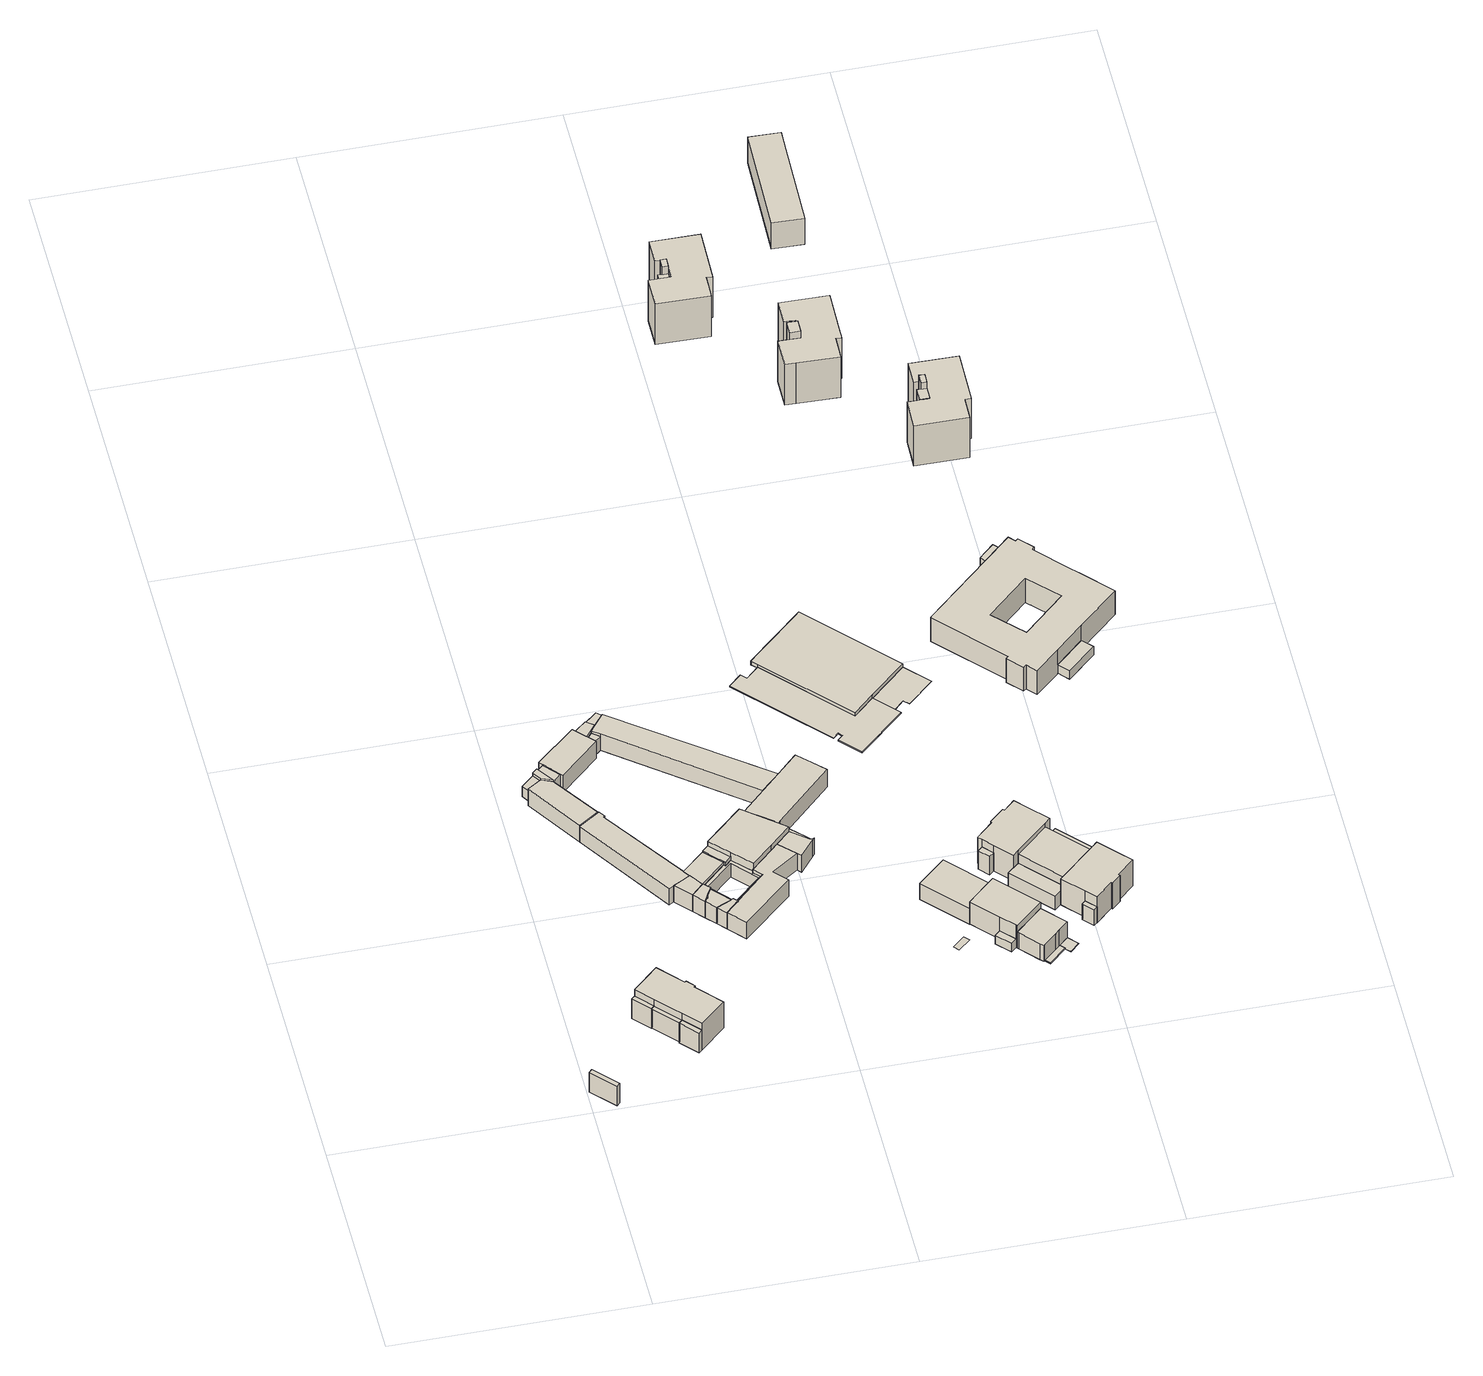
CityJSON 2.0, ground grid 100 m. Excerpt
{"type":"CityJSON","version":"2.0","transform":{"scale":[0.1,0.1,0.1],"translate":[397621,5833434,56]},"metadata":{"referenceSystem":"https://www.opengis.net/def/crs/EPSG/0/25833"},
"CityObjects":{
"building1":{"type":"Building","attributes":{"Gemeindeschluessel":"11000003","BezugspunktDach":"2200","function":"51009_1610","measuredHeight":10.25,"storeysAboveGround":0},"address":[{"country":"Germany","locality":"Berlin"}],"geometry":[{"type":"Solid","lod":"1","boundaries":[[[[0,1,2,3]],[[4,5,6,7]],[[4,7,3,2]],[[5,4,2,1]],[[6,5,1,0]],[[7,6,0,3]]]]}]},
"building2":{"type":"Building","attributes":{"Gemeindeschluessel":"11000003","BezugspunktDach":"2200","function":"51009_1610","measuredHeight":10.11,"storeysAboveGround":0},"address":[{"country":"Germany","locality":"Berlin"}],"geometry":[{"type":"Solid","lod":"1","boundaries":[[[[8,9,10,11]],[[12,13,14,15]],[[12,15,11,10]],[[13,12,10,9]],[[14,13,9,8]],[[15,14,8,11]]]]}]},
"building3":{"type":"Building","attributes":{"name":"Haus 31","Gemeindeschluessel":"11000003","function":"31001_1010"},"address":[{"country":"Germany","locality":"Berlin","thoroughfareNumber":"90 (44)","thoroughfareName":"Wiltbergstraße"}],"children":["building3-1","building3-2","building3-3"]},
"building3-1":{"type":"BuildingPart","attributes":{"BezugspunktDach":"2200","measuredHeight":17.83,"storeysAboveGround":2},"parents":["building3"],"geometry":[{"type":"MultiSurface","lod":"1","boundaries":[[[16,17,18,19,20,21,22,23,24,25]],[[26,27,28,29,30,31,32,13,12,33]],[[26,33,25,24]],[[27,26,24,23]],[[28,27,23,22]],[[29,28,22,21]],[[30,29,21,20]],[[31,30,20,19]],[[32,31,19,18]],[[13,32,18,17],[13,34,35,32]],[[12,13,17,16]],[[36,37,12,16,25]],[[34,13,32,35]],[[33,12,37,36]]]}]},
"building3-2":{"type":"BuildingPart","attributes":{"BezugspunktDach":"2200","measuredHeight":10.34,"storeysAboveGround":2},"parents":["building3"],"geometry":[{"type":"MultiSurface","lod":"1","boundaries":[[[38,35,34,39,40]],[[14,13,32,41,42]],[[14,42,40,39]],[[13,14,39,34]],[[41,32,35,38]],[[42,41,38,40]],[[32,13,34,35,43]]]}]},
"building3-3":{"type":"BuildingPart","attributes":{"BezugspunktDach":"2200","measuredHeight":10.34,"storeysAboveGround":2},"parents":["building3"],"geometry":[{"type":"Solid","lod":"1","boundaries":[[[[44,45,37,36,46]],[[33,12,15,47,48]],[[33,48,46,36]],[[15,12,37,45]],[[47,15,45,44]],[[48,47,44,46]],[[12,33,36,37]]]]}]},
"building4":{"type":"Building","attributes":{"Gemeindeschluessel":"11000003","BezugspunktDach":"2200","function":"51009_1610","measuredHeight":6.91,"storeysAboveGround":0},"address":[{"country":"Germany","locality":"Berlin"}],"geometry":[{"type":"Solid","lod":"1","boundaries":[[[[49,50,51,52]],[[53,54,55,56]],[[53,56,52,51]],[[54,53,51,50]],[[55,54,50,49]],[[56,55,49,52]]]]}]},
"building5":{"type":"Building","attributes":{"Gemeindeschluessel":"11000003","BezugspunktDach":"2200","function":"51009_1610","measuredHeight":6.87,"storeysAboveGround":0},"address":[{"country":"Germany","locality":"Berlin"}],"geometry":[{"type":"Solid","lod":"1","boundaries":[[[[57,58,59,60,61]],[[62,63,64,65,66]],[[62,66,61,60]],[[63,62,60,59]],[[64,63,59,58]],[[65,64,58,57]],[[66,65,57,61]]]]}]},
"building6":{"type":"Building","attributes":{"Gemeindeschluessel":"11000003","BezugspunktDach":"2200","function":"51009_1610","measuredHeight":6.95,"storeysAboveGround":0},"address":[{"country":"Germany","locality":"Berlin"}],"geometry":[{"type":"Solid","lod":"1","boundaries":[[[[67,68,69,70,71,72,73,74,75,76,77,78],[79,80,81,82]],[[83,84,85,86,87,88,89,90,91,92,93,94],[95,96,97,98]],[[83,94,78,77]],[[84,83,77,76]],[[85,84,76,75]],[[86,85,75,74]],[[87,86,74,73]],[[88,87,73,72]],[[89,88,72,71]],[[90,89,71,70]],[[91,90,70,69]],[[92,91,69,68]],[[93,92,68,67]],[[94,93,67,78]],[[95,98,82,81]],[[96,95,81,80]],[[97,96,80,79]],[[98,97,79,82]]]]}]},
"building7":{"type":"Building","attributes":{"name":"Haus 34","Gemeindeschluessel":"11000003","function":"31001_1010"},"address":[{"country":"Germany","locality":"Berlin","thoroughfareNumber":"90 (42)","thoroughfareName":"Wiltbergstraße"}],"children":["building7-1","building7-2","building7-3","building7-4","building7-5","building7-6","building7-7","building7-8","building7-9","building7-10","building7-11","building7-12","building7-13","building7-14","building7-15","building7-16","building7-17","building7-18","building7-19","building7-20"]},
"building7-1":{"type":"BuildingPart","attributes":{"BezugspunktDach":"2200","measuredHeight":9.76,"storeysAboveGround":1},"parents":["building7"],"geometry":[{"type":"MultiSurface","lod":"1","boundaries":[[[99,100,101,102,103,104,105,106]],[[107,108,109,110,111,112,113,114]],[[108,107,105,104]],[[109,108,104,103]],[[110,109,103,102]],[[115,116,110,102,101]],[[112,117,115,111,101,100]],[[113,112,100,99]],[[118,119,99,106]],[[106,105,107,114]],[[111,110,116,115]],[[120,111,115,117,112]],[[114,113,119,118]]]}]},
"building7-2":{"type":"BuildingPart","attributes":{"BezugspunktDach":"2200","measuredHeight":13.97,"storeysAboveGround":1},"parents":["building7"],"geometry":[{"type":"MultiSurface","lod":"1","boundaries":[[[121,122,123,124,125,126,127]],[[128,129,130,131,86,85,132]],[[128,132,127,126]],[[129,128,126,125]],[[130,129,125,124]],[[133,134,135,134,136,124,123]],[[137,133,131,123,122]],[[85,86,122,121]],[[132,85,121,127]],[[131,135,134,133]],[[130,136,134,135]],[[86,131,133,137]]]}]},
"building7-3":{"type":"BuildingPart","attributes":{"BezugspunktDach":"2200","measuredHeight":9.71,"storeysAboveGround":1},"parents":["building7"],"geometry":[{"type":"MultiSurface","lod":"1","boundaries":[[[138,139,140,141,142,143,144]],[[132,145,85,84,83,146,147]],[[132,147,144,143]],[[145,132,143,142]],[[85,145,142,141]],[[84,85,141,140]],[[83,84,140,139]],[[148,149,83,139,138]],[[150,151,148,146,138,144]],[[146,83,149,148]],[[147,152,151,150]],[[146,148,151,152,153]]]}]},
"building7-4":{"type":"BuildingPart","attributes":{"BezugspunktDach":"2200","measuredHeight":9.54,"storeysAboveGround":1},"parents":["building7"],"geometry":[{"type":"MultiSurface","lod":"1","boundaries":[[[154,155,156,157,158,159,160]],[[161,94,93,92,162,163,164]],[[165,160,159]],[[94,166,167,168,169,159,158]],[[93,94,158,157]],[[92,93,157,156]],[[170,171,92,156,155]],[[172,173,174,170,162,155,154]],[[164,163,154,160]],[[161,175,165,159]],[[164,160,165,175]],[[176,167,166,94]],[[176,177,161,159,169,168]],[[162,92,171,170]],[[163,178,174,173,172]],[[178,179,162,170,174]]]}]},
"building7-5":{"type":"BuildingPart","attributes":{"BezugspunktDach":"2200","measuredHeight":9.4,"storeysAboveGround":1},"parents":["building7"],"geometry":[{"type":"MultiSurface","lod":"1","boundaries":[[[180,181,182,171,174,173]],[[178,92,91,183,184,163]],[[91,92,171,182]],[[163,184,180,173]],[[178,163,173,174]],[[185,92,162,170,171]],[[178,174,170,186,162,179]],[[183,187,188,181]],[[91,182,188,189,187]],[[183,181,180,184]]]}]},
"building7-6":{"type":"BuildingPart","attributes":{"BezugspunktDach":"2200","measuredHeight":9.77,"storeysAboveGround":1},"parents":["building7"],"geometry":[{"type":"MultiSurface","lod":"1","boundaries":[[[190,191,192,193,182,188,180]],[[187,91,90,89,194,195,184]],[[181,183,187,184,183,181,180,188]],[[91,182,188,187,188,182]],[[90,91,182,193]],[[89,90,193,192]],[[184,195,190,180]],[[187,183,181,188]],[[180,181,183,184]],[[196,187,188,182,91]],[[194,89,192,191]],[[195,194,191,190]]]}]},
"building7-7":{"type":"BuildingPart","attributes":{"BezugspunktDach":"2200","measuredHeight":8.65,"storeysAboveGround":1},"parents":["building7"],"geometry":[{"type":"MultiSurface","lod":"1","boundaries":[[[197,198,199,200,134,137,201,202,203,204]],[[89,88,87,86,135,205,206,207,208,195]],[[89,192,191,190,195,204,203]],[[88,89,203,202]],[[87,88,202,201]],[[86,87,201,137]],[[206,205,200,199]],[[207,206,199,198]],[[208,207,198,197]],[[195,208,197,204]],[[194,191,192,89]],[[191,194,195,190]],[[135,209,131,133,134]],[[86,137,133,131]],[[210,205,135,134,200]]]}]},
"building7-8":{"type":"BuildingPart","attributes":{"BezugspunktDach":"2200","measuredHeight":7.47,"storeysAboveGround":1},"parents":["building7"],"geometry":[{"type":"MultiSurface","lod":"1","boundaries":[[[211,212,116,117,213]],[[112,110,214,215,216]],[[112,216,213,117]],[[112,111,110]],[[214,110,116,212]],[[110,111,115,116]],[[117,115,111,112]],[[214,212,211,215]],[[216,215,211,213,217]]]}]},
"building7-9":{"type":"BuildingPart","attributes":{"BezugspunktDach":"2200","measuredHeight":10.72,"storeysAboveGround":1},"parents":["building7"],"geometry":[{"type":"MultiSurface","lod":"1","boundaries":[[[218,219,220,221,222,223,224,225,226,227]],[[214,228,229,230,231,232,233,234,235,215]],[[236,212,211,215,227,226]],[[228,214,226,225]],[[229,228,225,224]],[[230,229,224,223]],[[231,230,223,222]],[[232,231,222,221]],[[233,232,221,220]],[[234,233,220,219]],[[215,237,238,227]],[[214,215,211,212,236]],[[235,234,239,219,218]],[[235,218,238,237]]]}]},
"building7-10":{"type":"BuildingPart","attributes":{"BezugspunktDach":"2200","measuredHeight":9.66,"storeysAboveGround":1},"parents":["building7"],"geometry":[{"type":"MultiSurface","lod":"1","boundaries":[[[240,167,166,149,151,150,241]],[[147,152,83,94,176,242,243]],[[147,243,241,150]],[[94,83,149,166]],[[176,94,166,167]],[[243,244,245,246,241]],[[152,147,150,151]],[[83,146,148,149]],[[152,247,151,148,146,153]],[[242,176,167,240]],[[248,242,240,246,249]],[[249,245,244,243,250]]]}]},
"building7-11":{"type":"BuildingPart","attributes":{"BezugspunktDach":"2200","measuredHeight":9.66,"storeysAboveGround":1},"parents":["building7"],"geometry":[{"type":"MultiSurface","lod":"1","boundaries":[[[160,165,169,251,252,253]],[[254,249,176,175,164,255]],[[256,257,258,255,253,252]],[[245,256,252,251]],[[176,167,240,246,251,169]],[[255,164,160,253]],[[254,259,257,256]],[[260,259,255,258,257]],[[249,254,256,245]],[[242,240,167,176,261]],[[242,249,246,240]],[[175,161,159,165]],[[262,176,167,169,159,263,161]],[[164,264,175,165,160]]]}]},
"building7-12":{"type":"BuildingPart","attributes":{"BezugspunktDach":"2200","measuredHeight":9.71,"storeysAboveGround":1},"parents":["building7"],"geometry":[{"type":"MultiSurface","lod":"1","boundaries":[[[265,258,257,245,244,266,267,268,269,270,271]],[[272,273,274,275,276,243,249,259,255,277,278]],[[274,273,269,268]],[[275,274,268,267]],[[276,275,267,266]],[[243,276,266,244]],[[255,259,257,259,255,279]],[[277,255,258,265]],[[278,277,265,271]],[[272,278,271,270]],[[272,270,269,273,280]],[[244,245,249,243]],[[259,254,256,257]],[[249,245,256,281,254]],[[279,255,259,257,258]]]}]},
"building7-13":{"type":"BuildingPart","attributes":{"BezugspunktDach":"2200","measuredHeight":10.29,"storeysAboveGround":1},"parents":["building7"],"geometry":[{"type":"MultiSurface","lod":"1","boundaries":[[[282,283,284,285,286,287]],[[216,237,234,129,288,128]],[[216,128,287,286]],[[238,227,215,211,213,216,286,285]],[[234,219,218,238,285,284]],[[129,234,284,283]],[[288,129,283,282]],[[128,288,282,287]],[[216,213,211,215]],[[237,215,227,238]],[[235,218,219,234,289]],[[237,238,218,235]]]}]},
"building7-14":{"type":"BuildingPart","attributes":{"BezugspunktDach":"2200","measuredHeight":10.23,"storeysAboveGround":1},"parents":["building7"],"geometry":[{"type":"Solid","lod":"1","boundaries":[[[[200,290,291,292,293,136,134]],[[130,294,295,296,297,205,135]],[[294,130,136,293]],[[295,294,293,292]],[[296,295,292,291]],[[297,296,291,290]],[[205,297,290,200]],[[135,134,136,130]],[[135,205,200,134]]]]}]},
"building7-15":{"type":"BuildingPart","attributes":{"BezugspunktDach":"2200","measuredHeight":8.76,"storeysAboveGround":1},"parents":["building7"],"geometry":[{"type":"MultiSurface","lod":"1","boundaries":[[[298,299,300,301,302]],[[303,304,273,278,305]],[[303,305,302,301]],[[273,304,300,299]],[[271,270,272,273,299,298],[272,270,269,273]],[[305,278,298,302]],[[306,304,303,301,300]],[[278,272,270,271]],[[270,272,273,269]]]}]},
"building7-16":{"type":"BuildingPart","attributes":{"BezugspunktDach":"2200","measuredHeight":7.27,"storeysAboveGround":1},"parents":["building7"],"geometry":[{"type":"MultiSurface","lod":"1","boundaries":[[[307,119,118,308]],[[114,113,309,310]],[[309,113,119,307]],[[114,310,308,118,311]],[[113,312,114,313,118,119]],[[310,309,307,308]]]}]},
"building7-17":{"type":"BuildingPart","attributes":{"BezugspunktDach":"2200","measuredHeight":8.67,"storeysAboveGround":1},"parents":["building7"],"geometry":[{"type":"MultiSurface","lod":"1","boundaries":[[[314,315,316,317]],[[318,107,310,319]],[[318,319,317,316]],[[107,318,316,315]],[[308,118,114,106,105,107,315,314]],[[107,105,106,114]],[[310,320,114,118,308]],[[321,322,317,319,323]],[[310,308,314,322,321]]]}]},
"building7-18":{"type":"BuildingPart","attributes":{"BezugspunktDach":"2200","measuredHeight":10.23,"storeysAboveGround":1},"parents":["building7"],"geometry":[{"type":"MultiSurface","lod":"1","boundaries":[[[324,325,326,327,328,329,330,331,332]],[[333,319,321,309,334,335,336,337,338]],[[333,338,332,331]],[[319,333,331,330]],[[322,317,330,329]],[[307,308,314,322,329,328]],[[334,309,328,327]],[[335,334,327,326]],[[336,335,326,325]],[[339,340,341,336,325,324]],[[338,337,324,332]],[[321,319,317,322]],[[342,309,310,308,307]],[[310,321,322,314,308]],[[337,343,344,340,339]],[[344,336,341,340,345]]]}]},
"building7-19":{"type":"BuildingPart","attributes":{"BezugspunktDach":"2200","measuredHeight":9.77,"storeysAboveGround":1},"parents":["building7"],"geometry":[{"type":"MultiSurface","lod":"1","boundaries":[[[346,347,341,340,339,348]],[[337,344,336,304,349,350]],[[337,350,348,339]],[[304,336,341,347]],[[344,337,339,340]],[[336,344,340,341,351]],[[349,350,352]]]}]},
"building7-20":{"type":"BuildingPart","attributes":{"BezugspunktDach":"2200","measuredHeight":12.26,"storeysAboveGround":1},"parents":["building7"],"geometry":[{"type":"MultiSurface","lod":"1","boundaries":[[[353,354,355,356]],[[350,304,303,357]],[[350,357,356,355]],[[301,300,304,354,353]],[[357,303,353,356]],[[303,304,300,301]]]}]},
"building8":{"type":"Building","attributes":{"Gemeindeschluessel":"11000003","BezugspunktDach":"2200","function":"51009_1610","measuredHeight":5.06,"storeysAboveGround":0},"address":[{"country":"Germany","locality":"Berlin"}],"geometry":[{"type":"Solid","lod":"1","boundaries":[[[[358,359,360,361,362,363]],[[364,365,366,367,368,369]],[[364,369,363,362]],[[365,364,362,361]],[[366,365,361,360]],[[367,366,360,359]],[[368,367,359,358]],[[369,368,358,363]]]]}]},
"building9":{"type":"Building","attributes":{"Gemeindeschluessel":"11000003","BezugspunktDach":"2200","function":"31001_2000","measuredHeight":0.062,"storeysAboveGround":1},"address":[{"country":"Germany","locality":"Berlin","thoroughfareNumber":"90 (8)","thoroughfareName":"Wiltbergstraße"}],"geometry":[{"type":"MultiSurface","lod":"1","boundaries":[[[370,371,372,373]]]}]},
"building10":{"type":"Building","attributes":{"Gemeindeschluessel":"11000003","BezugspunktDach":"2200","function":"51009_1610","measuredHeight":4.36,"storeysAboveGround":0},"address":[{"country":"Germany","locality":"Berlin"}],"geometry":[{"type":"Solid","lod":"1","boundaries":[[[[374,375,376,377]],[[378,379,380,381]],[[378,381,377,376]],[[379,378,376,375]],[[380,379,375,374]],[[381,380,374,377]]]]}]},
"building11":{"type":"Building","attributes":{"name":"Haus 24 Kindertagesstätte","Gemeindeschluessel":"11000003","function":"31001_3065"},"address":[{"country":"Germany","locality":"Berlin","thoroughfareNumber":"90 (12)","thoroughfareName":"Wiltbergstraße"}],"children":["building11-1","building11-2","building11-3","building11-4"]},
"building11-1":{"type":"BuildingPart","attributes":{"BezugspunktDach":"2200","measuredHeight":11.62,"storeysAboveGround":1},"parents":["building11"],"geometry":[{"type":"MultiSurface","lod":"1","boundaries":[[[382,383,384,385,386,387,388,389,390,391]],[[392,393,394,395,396,397,398,399,400,401]],[[392,401,402,403]],[[393,392,404,403,405,389]],[[394,393,389,388]],[[395,406,407,394,388,387]],[[396,395,387,386]],[[397,396,386,385]],[[398,397,385,384]],[[399,398,384,383]],[[400,399,383,382]],[[401,400,382,391]],[[403,402,391,390]],[[390,389,405,403,404]],[[394,407,406,395]]]}]},
"building11-2":{"type":"BuildingPart","attributes":{"BezugspunktDach":"2200","measuredHeight":0.201,"storeysAboveGround":1},"parents":["building11"],"geometry":[{"type":"Solid","lod":"1","boundaries":[[[[408,409,410,407,406]],[[394,411,412,413,395]],[[411,394,407,410]],[[412,411,410,409]],[[413,412,409,408]],[[395,413,408,406]],[[394,395,406,407]]]]}]},
"building11-3":{"type":"BuildingPart","attributes":{"BezugspunktDach":"2200","measuredHeight":14.93,"storeysAboveGround":1},"parents":["building11"],"geometry":[{"type":"MultiSurface","lod":"1","boundaries":[[[414,415,416,417,418,419]],[[420,405,402,421,422,423]],[[420,424,425,426,419,418]],[[405,420,418,417]],[[402,391,390,389,405,417,416]],[[421,402,416,415]],[[422,421,415,414]],[[423,422,414,419]],[[427,425,424,420]],[[427,423,426,425]],[[403,390,391,402]],[[403,405,389,390]]]}]},
"building11-4":{"type":"BuildingPart","attributes":{"BezugspunktDach":"2200","measuredHeight":11.9,"storeysAboveGround":1},"parents":["building11"],"geometry":[{"type":"MultiSurface","lod":"1","boundaries":[[[426,425,424,428,429,430]],[[431,432,433,434,435,436]],[[431,436,430,429]],[[432,431,429,428]],[[433,432,428,424]],[[434,433,424,420,427]],[[435,434,425,427,423,426]],[[436,435,426,430]],[[427,420,424,425]],[[426,423,427,425]]]}]},
"building12":{"type":"Building","attributes":{"name":"Sporthalle","Gemeindeschluessel":"11000003","function":"31001_3211"},"address":[{"country":"Germany","locality":"Berlin","thoroughfareNumber":"90 (47)","thoroughfareName":"Wiltbergstraße"}],"children":["building12-1","building12-2","building12-3"]},
"building12-1":{"type":"BuildingPart","attributes":{"BezugspunktDach":"2200","measuredHeight":3.35,"storeysAboveGround":3},"parents":["building12"],"geometry":[{"type":"MultiSurface","lod":"1","boundaries":[[[437,438,439,440,441,442,443]],[[444,445,446,447,448,449,450]],[[444,450,443,442]],[[445,444,442,441]],[[446,445,441,440]],[[451,452,440,439]],[[447,446,453,454]],[[448,455,456,439,438]],[[449,457,455,438,437]],[[450,449,437,443]],[[454,453,452,451]],[[447,456,455,448]],[[448,455,457,449]]]}]},
"building12-2":{"type":"BuildingPart","attributes":{"BezugspunktDach":"2200","measuredHeight":0.481,"storeysAboveGround":3},"parents":["building12"],"geometry":[{"type":"MultiSurface","lod":"1","boundaries":[[[458,459,460,461,462,463,464,456,455,457,465,466,467]],[[468,469,449,448,447,470,471,472,473,474,475,476,477]],[[468,477,467,466]],[[469,468,466,465]],[[449,469,465,457]],[[447,448,478,448,447,456]],[[470,447,456,464]],[[471,470,464,463]],[[472,471,463,462]],[[473,472,462,461]],[[474,473,461,460]],[[475,474,460,459]],[[476,475,459,458]],[[477,476,458,467]],[[448,449,457,455]],[[455,456,447,448,478]]]}]},
"building12-3":{"type":"BuildingPart","attributes":{"BezugspunktDach":"2200","measuredHeight":0.034,"storeysAboveGround":3},"parents":["building12"],"geometry":[{"type":"Solid","lod":"1","boundaries":[[[[479,480,481,482,452,451]],[[453,483,484,485,486,454]],[[483,453,452,482]],[[484,483,482,481]],[[485,484,481,480]],[[486,485,480,479]],[[454,486,479,451]],[[453,454,451,452]]]]}]},
"building13":{"type":"Building","attributes":{"Gemeindeschluessel":"11000003","BezugspunktDach":"2200","function":"51009_1610","measuredHeight":9.62,"storeysAboveGround":0},"address":[{"country":"Germany","locality":"Berlin"}],"geometry":[{"type":"Solid","lod":"1","boundaries":[[[[487,488,489,490]],[[491,492,493,494]],[[491,494,490,489]],[[492,491,489,488]],[[493,492,488,487]],[[494,493,487,490]]]]}]},
"building14":{"type":"Building","attributes":{"Gemeindeschluessel":"11000003","BezugspunktDach":"2200","function":"51009_1610","measuredHeight":0.408,"storeysAboveGround":0},"address":[{"country":"Germany","locality":"Berlin"}],"geometry":[{"type":"Solid","lod":"1","boundaries":[[[[495,496,497,498]],[[499,500,501,502]],[[499,502,498,497]],[[500,499,497,496]],[[501,500,496,495]],[[502,501,495,498]]]]}]},
"building15":{"type":"Building","attributes":{"Gemeindeschluessel":"11000003","BezugspunktDach":"2200","function":"51009_1610","measuredHeight":8.26,"storeysAboveGround":0},"address":[{"country":"Germany","locality":"Berlin"}],"geometry":[{"type":"Solid","lod":"1","boundaries":[[[[503,504,505,506]],[[507,508,509,510]],[[507,510,506,505]],[[508,507,505,504]],[[509,508,504,503]],[[510,509,503,506]]]]}]},
"building16":{"type":"Building","attributes":{"name":"Haus 25 Kindertagesstätte","Gemeindeschluessel":"11000003","function":"31001_3065"},"address":[{"country":"Germany","locality":"Berlin","thoroughfareNumber":"90 (15)","thoroughfareName":"Wiltbergstraße"}],"children":["building16-1","building16-2","building16-3","building16-4","building16-5"]},
"building16-1":{"type":"BuildingPart","attributes":{"BezugspunktDach":"2200","measuredHeight":18.57,"storeysAboveGround":2},"parents":["building16"],"geometry":[{"type":"MultiSurface","lod":"1","boundaries":[[[511,512,513,514,515,516,517,518,519,520,521,522,523,524]],[[525,526,527,528,529,530,531,532,533,534,535,492,491,536]],[[525,536,524,523]],[[526,525,523,522]],[[527,526,522,521]],[[528,527,521,520]],[[529,528,520,519]],[[530,529,519,518]],[[531,530,518,517]],[[537,538,517,516]],[[532,531,539,540]],[[533,532,516,515]],[[534,533,515,514]],[[541,542,543,544,545,535,534,514,513]],[[492,535,513,512]],[[491,492,512,511]],[[536,491,511,524]],[[540,539,538,537]],[[545,544,543,542,541]]]}]},
"building16-2":{"type":"BuildingPart","attributes":{"BezugspunktDach":"2200","measuredHeight":18.58,"storeysAboveGround":2},"parents":["building16"],"geometry":[{"type":"MultiSurface","lod":"1","boundaries":[[[546,547,548,549,550,551,552,553,554,555,556]],[[557,558,559,560,561,562,563,564,565,566,567]],[[568,569,570,556,555]],[[557,567,571,572,573]],[[558,574,575,576,555,554]],[[577,578,554,553]],[[559,558,579,580]],[[560,559,553,552]],[[561,560,552,551]],[[562,561,551,550]],[[563,562,550,549]],[[564,563,549,548]],[[565,564,548,547]],[[566,565,547,546]],[[567,566,546,556]],[[573,572,571,570,569,568]],[[581,575,574,558]],[[557,576,575,581]],[[580,579,578,577]]]}]},
"building16-3":{"type":"BuildingPart","attributes":{"BezugspunktDach":"2200","measuredHeight":14.1,"storeysAboveGround":2},"parents":["building16"],"geometry":[{"type":"MultiSurface","lod":"1","boundaries":[[[576,575,574,582,583,584,585]],[[586,533,532,558,581,557,534]],[[586,534,585,584]],[[533,586,584,583]],[[532,533,583,582]],[[578,537,582,574]],[[558,532,540,579]],[[542,569,573,543,534,557,576,585]],[[579,540,537,578]],[[581,558,574,575]],[[581,575,576,557]],[[543,573,569,542]]]}]},
"building16-4":{"type":"BuildingPart","attributes":{"BezugspunktDach":"2200","measuredHeight":6.92,"storeysAboveGround":2},"parents":["building16"],"geometry":[{"type":"MultiSurface","lod":"1","boundaries":[[[587,570,569,542,541,588]],[[544,543,573,572,589,590]],[[589,572,570,587]],[[590,589,587,588]],[[544,590,588,541]],[[543,544,541,542]],[[543,542,569,573]],[[572,573,591,569,570]]]}]},
"building16-5":{"type":"BuildingPart","attributes":{"BezugspunktDach":"2200","measuredHeight":5.08,"storeysAboveGround":2},"parents":["building16"],"geometry":[{"type":"MultiSurface","lod":"1","boundaries":[[[578,577,592,593,538,537]],[[539,594,595,580,579,540]],[[594,539,538,593]],[[595,594,593,592]],[[580,595,592,577]],[[539,540,537,538]],[[579,580,596,577,578,597]],[[598,540,579,578,537]]]}]},
"building17":{"type":"Building","attributes":{"Gemeindeschluessel":"11000003","BezugspunktDach":"2200","function":"51009_1610","measuredHeight":21.24,"storeysAboveGround":0},"address":[{"country":"Germany","locality":"Berlin"}],"geometry":[{"type":"Solid","lod":"1","boundaries":[[[[599,600,601,602]],[[603,604,605,606]],[[603,606,602,601]],[[604,603,601,600]],[[605,604,600,599]],[[606,605,599,602]]]]}]},
"building18":{"type":"Building","attributes":{"Gemeindeschluessel":"11000003","function":"31001_1010"},"address":[{"country":"Germany","locality":"Berlin","thoroughfareNumber":"119","thoroughfareName":"Pölnitzweg"}],"children":["building18-1","building18-2"]},
"building18-1":{"type":"BuildingPart","attributes":{"BezugspunktDach":"2200","measuredHeight":21.2,"storeysAboveGround":7},"parents":["building18"],"geometry":[{"type":"MultiSurface","lod":"1","boundaries":[[[607,608,609,610,611,612,613,614,615,616,617,618,619]],[[620,621,622,623,624,625,626,627,628,629,630,631,632]],[[620,632,619,618]],[[621,620,618,617]],[[633,634,617,616]],[[622,621,635,636]],[[623,622,616,615],[636,637,638,633]],[[624,623,615,614]],[[625,624,614,613]],[[626,625,613,612]],[[627,626,612,611]],[[628,627,611,610]],[[629,628,610,609]],[[630,629,609,608]],[[631,630,608,607]],[[632,631,607,619]],[[636,635,634,633]],[[638,637,636,633]]]}]},
"building18-2":{"type":"BuildingPart","attributes":{"BezugspunktDach":"2200","measuredHeight":17.53,"storeysAboveGround":7},"parents":["building18"],"geometry":[{"type":"Solid","lod":"1","boundaries":[[[[633,638,639,640,634]],[[641,642,637,636,635]],[[641,635,634,640]],[[642,641,640,639]],[[637,642,639,638]],[[636,637,638,633]],[[635,636,633,634]]]]}]},
"building19":{"type":"Building","attributes":{"Gemeindeschluessel":"11000003","BezugspunktDach":"2200","function":"51009_1610","measuredHeight":21.03,"storeysAboveGround":0},"address":[{"country":"Germany","locality":"Berlin"}],"geometry":[{"type":"Solid","lod":"1","boundaries":[[[[643,644,645,646]],[[647,648,649,650]],[[647,650,646,645]],[[648,647,645,644]],[[649,648,644,643]],[[650,649,643,646]]]]}]},
"building20":{"type":"Building","attributes":{"Gemeindeschluessel":"11000003","function":"31001_1010"},"address":[{"country":"Germany","locality":"Berlin","thoroughfareNumber":"117","thoroughfareName":"Pölnitzweg"}],"children":["building20-1","building20-2"]},
"building20-1":{"type":"BuildingPart","attributes":{"BezugspunktDach":"2200","measuredHeight":21.16,"storeysAboveGround":7},"parents":["building20"],"geometry":[{"type":"MultiSurface","lod":"1","boundaries":[[[651,652,653,654,655,656,657,658,645,644,643,659,660,661,662]],[[663,664,665,666,667,668,669,670,671,672,673,674,675,676,677]],[[663,677,662,661]],[[664,663,661,660]],[[665,664,678,679,659]],[[666,665,680,679,681]],[[667,666,643,644]],[[668,667,644,645]],[[669,668,645,658]],[[670,669,658,657]],[[671,670,657,656]],[[672,671,656,655]],[[673,672,655,654]],[[674,673,654,653]],[[675,674,653,652]],[[676,675,652,651]],[[677,676,651,662]],[[660,659,679,678]],[[681,679,680,659,643]]]}]},
"building20-2":{"type":"BuildingPart","attributes":{"BezugspunktDach":"2200","measuredHeight":24.61,"storeysAboveGround":7},"parents":["building20"],"geometry":[{"type":"MultiSurface","lod":"1","boundaries":[[[682,683,684,685,686]],[[687,688,681,679,678]],[[687,678,686,685]],[[688,687,685,684]],[[681,688,684,683]],[[659,643,683,682]],[[660,659,682,686]],[[679,681,689,643,659]],[[690,678,679,659,660]]]}]},
"building21":{"type":"Building","attributes":{"name":"Haus 33","Gemeindeschluessel":"11000003","function":"31001_1010"},"address":[{"country":"Germany","locality":"Berlin","thoroughfareNumber":"90 (27)","thoroughfareName":"Wiltbergstraße"}],"children":["building21-1","building21-2"]},
"building21-1":{"type":"BuildingPart","attributes":{"BezugspunktDach":"2200","measuredHeight":12.53,"storeysAboveGround":3},"parents":["building21"],"geometry":[{"type":"Solid","lod":"1","boundaries":[[[[691,692,693,694,695,696,697,698,699,700,701,702,703,704,705,706,707,708],[709,710,711,712]],[[713,714,715,716,717,718,719,720,721,722,723,724,725,726,727,728,729,730],[731,732,733,734]],[[713,730,708,707]],[[714,713,707,706]],[[715,714,706,705]],[[716,715,705,704]],[[717,716,704,703]],[[718,717,703,702]],[[719,718,702,701]],[[720,719,701,700]],[[721,720,700,699]],[[722,721,699,698]],[[723,722,698,697]],[[724,723,697,696],[735,736,737,738]],[[725,724,696,695]],[[726,725,695,694]],[[727,726,694,693]],[[728,727,693,692]],[[729,728,692,691]],[[730,729,691,708]],[[731,734,712,711]],[[732,731,711,710]],[[733,732,710,709]],[[734,733,709,712]],[[737,736,735,738]]]]}]},
"building21-2":{"type":"BuildingPart","attributes":{"BezugspunktDach":"2200","measuredHeight":4.32,"storeysAboveGround":3},"parents":["building21"],"geometry":[{"type":"Solid","lod":"1","boundaries":[[[[739,740,738,737]],[[735,741,742,736]],[[741,735,738,740]],[[742,741,740,739]],[[736,742,739,737]],[[735,736,737,738]]]]}]},
"building22":{"type":"Building","attributes":{"Gemeindeschluessel":"11000003","BezugspunktDach":"2200","function":"51009_1610","measuredHeight":13.33,"storeysAboveGround":0},"address":[{"country":"Germany","locality":"Berlin"}],"geometry":[{"type":"Solid","lod":"1","boundaries":[[[[743,744,745,746]],[[747,714,713,748]],[[747,748,746,745]],[[714,747,745,744]],[[713,714,744,743]],[[748,713,743,746]]]]}]},
"building23":{"type":"Building","attributes":{"Gemeindeschluessel":"11000003","BezugspunktDach":"2200","function":"51009_1610","measuredHeight":24.25,"storeysAboveGround":0},"address":[{"country":"Germany","locality":"Berlin"}],"geometry":[{"type":"Solid","lod":"1","boundaries":[[[[749,750,751,752]],[[753,754,755,756]],[[753,756,752,751]],[[754,753,751,750]],[[755,754,750,749]],[[756,755,749,752]]]]}]},
"building24":{"type":"Building","attributes":{"Gemeindeschluessel":"11000003","function":"31001_1010"},"address":[{"country":"Germany","locality":"Berlin","thoroughfareNumber":"115","thoroughfareName":"Pölnitzweg"}],"children":["building24-1","building24-2"]},
"building24-1":{"type":"BuildingPart","attributes":{"BezugspunktDach":"2200","measuredHeight":21.01,"storeysAboveGround":7},"parents":["building24"],"geometry":[{"type":"MultiSurface","lod":"1","boundaries":[[[757,758,759,760,761,762,763,764,765,766,767,768,769]],[[770,771,772,773,774,775,776,777,778,779,780,781,782]],[[770,782,769,768]],[[771,770,768,767]],[[772,771,772,766]],[[773,772,773,765]],[[774,773,765,764]],[[775,774,764,763]],[[776,775,763,762]],[[777,776,762,761]],[[778,777,761,760]],[[779,778,760,759]],[[780,779,759,758]],[[781,780,758,757]],[[782,781,757,769]],[[767,766,772,771]],[[783,766,765,773,772]]]}]},
"building24-2":{"type":"BuildingPart","attributes":{"BezugspunktDach":"2200","measuredHeight":21.18,"storeysAboveGround":7},"parents":["building24"],"geometry":[{"type":"MultiSurface","lod":"1","boundaries":[[[784,785,786,787,788]],[[789,790,773,772,771]],[[789,771,788,787]],[[790,789,787,786]],[[773,790,786,785]],[[772,766,765,773,785,784]],[[771,767,766,791,784,788]],[[773,765,766,772]],[[772,791,766,767,771]]]}]},
"building25":{"type":"Building","attributes":{"Gemeindeschluessel":"11000003","BezugspunktDach":"2200","function":"31001_1010","measuredHeight":13.63,"storeysAboveGround":4},"address":[{"country":"Germany","locality":"Berlin","thoroughfareNumber":"121","thoroughfareName":"Pölnitzweg"}],"geometry":[{"type":"Solid","lod":"1","boundaries":[[[[792,793,794,795,796]],[[797,798,799,800,801]],[[797,801,796,795]],[[798,797,795,794]],[[799,798,794,793]],[[800,799,793,792]],[[801,800,792,796]]]]}]}
},
"vertices":[
[90,0,125],[102,12,125],[18,104,125],[5,92,125],[18,104,22],[102,12,22],[90,0,22],[5,92,22],
[384,269,122],[396,279,122],[312,372,122],[300,361,122],[312,372,21],[396,279,21],[384,269,21],[300,361,21],
[312,372,158],[396,279,158],[456,213,158],[556,304,158],[467,403,158],[472,407,158],[445,438,158],[440,433,158],[353,529,158],[253,438,158],[353,529,21],[440,433,21],[445,438,21],[472,407,21],[467,403,21],[556,304,21],[456,213,21],[253,438,21],[396,279,124],[456,213,124],[253,438,124],[312,372,124],
[442,200,124],[384,269,124],[382,266,124],[442,200,21],[382,266,21],[456,213,107],
[298,359,124],[300,361,124],[238,425,124],[298,359,21],[238,425,21],
[107,1578,91],[162,1613,91],[140,1647,91],[91,1603,91],[140,1647,37],[162,1613,37],[107,1578,37],[91,1603,37],
[416,1844,91],[436,1869,91],[455,1894,91],[434,1911,91],[385,1868,91],[434,1911,30],[455,1894,30],[436,1869,30],[416,1844,30],[385,1868,30],
[649,943,81],[646,937,81],[710,867,81],[718,871,81],[734,855,81],[850,966,81],[820,998,81],[825,1004,81],[755,1078,81],[730,1054,81],[724,1060,81],[626,967,81],[642,963,81],[751,1062,81],[836,969,81],[727,870,81],[724,1060,11],[730,1054,11],[755,1078,11],[825,1004,11],[820,998,11],[850,966,11],[734,855,11],[718,871,11],[710,867,11],[646,937,11],[649,943,11],[626,967,11],[836,969,11],[751,1062,11],[642,963,11],[727,870,11],
[427,1797,96],[943,1388,96],[981,1422,96],[1018,1457,96],[455,1894,96],[426,1857,96],[416,1844,96],[398,1820,96],[416,1844,11],[426,1857,11],[455,1894,11],[1018,1457,11],[981,1422,11],[943,1388,11],[427,1797,11],[398,1820,11],[981,1422,86],[1018,1457,86],[943,1388,86],[398,1820,84],[427,1797,84],[976,1418,11],
[755,1078,122],[825,1004,122],[908,1082,122],[990,1160,122],[935,1205,122],[834,1288,122],[685,1151,122],[834,1288,11],[935,1205,11],[990,1160,11],[908,1082,11],[685,1151,11],[908,1082,98],[933,1106,98],[933,1106,11],[990,1160,98],[825,1004,98],
[695,1091,100],[724,1060,100],[730,1054,100],[755,1078,100],[742,1135,100],[685,1151,100],[660,1128,100],[742,1135,11],[695,1091,11],[660,1128,11],[695,1091,96],[724,1060,96],[660,1128,96],[692,1094,96],[692,1094,11],[694,1092,11],
[615,878,97],[632,911,97],[646,937,97],[649,943,97],[626,967,97],[601,944,97],[577,920,97],[601,944,11],[632,911,11],[615,878,11],[577,920,11],[601,943,97],[626,967,96],[625,966,96],[625,966,57],[625,966,97],[632,911,96],[646,937,96],[615,878,60],[615,878,96],[630,908,96],[601,943,11],[625,966,11],[624,965,11],[630,908,11],[632,910,11],
[650,840,96],[680,853,96],[710,867,96],[680,853,11],[650,840,11],[646,937,37],[632,911,68],[684,855,11],[684,855,96],[684,855,23],
[681,805,96],[707,830,96],[734,855,96],[718,871,96],[707,830,11],[681,805,11],[694,860,11],
[739,740,98],[937,918,98],[889,971,98],[996,1043,98],[820,998,98],[850,966,98],[734,855,98],[681,805,98],[996,1043,11],[889,971,11],[937,918,11],[739,740,11],[912,1086,11],[996,1043,58],
[852,1291,86],[1020,1456,86],[844,1297,86],[1020,1456,11],[852,1291,11],[844,1297,11],[844,1297,28],
[908,1249,102],[949,1218,102],[963,1207,102],[970,1214,102],[1195,1434,102],[1118,1513,102],[1098,1532,102],[1073,1508,102],[1020,1456,102],[852,1291,102],[1073,1508,11],[1098,1532,11],[1118,1513,11],[1195,1434,11],[970,1214,11],[963,1207,11],[949,1218,11],[908,1249,11],[1020,1456,67],[897,1258,11],[897,1258,102],[949,1218,79],
[598,1006,96],[571,1047,96],[598,1006,11],[571,1047,11],[571,1047,94],[589,1020,94],[589,1020,96],[692,1094,59],[598,1007,11],[589,1020,11],[573,1043,11],
[589,1020,97],[555,1001,97],[520,982,97],[555,1001,11],[520,982,11],[555,1001,94],[544,995,94],[520,982,94],[544,995,11],[544,995,73],[616,980,11],[609,951,11],[601,944,66],[587,931,11],
[500,971,94],[345,1383,94],[352,1387,94],[335,1411,94],[329,1407,94],[290,1381,94],[251,1355,94],[290,1381,11],[329,1407,11],[335,1411,11],[352,1387,11],[345,1383,11],[500,971,11],[251,1355,11],[520,982,84],[328,1406,11],[555,1001,68],
[860,1224,103],[935,1205,103],[949,1218,103],[897,1258,103],[844,1297,103],[834,1288,103],[860,1224,11],[948,1219,11],
[1010,1029,98],[1066,1098,98],[1074,1108,98],[1060,1103,98],[1060,1103,11],[1074,1108,11],[1066,1098,11],[1010,1029,11],
[251,1355,99],[329,1407,99],[204,1594,99],[162,1613,99],[107,1578,99],[162,1613,11],[204,1594,11],[107,1578,11],[204,1594,94],
[395,1768,84],[374,1790,84],[395,1768,11],[374,1790,11],[398,1820,18],[426,1798,11],[398,1820,26],
[374,1790,98],[416,1844,98],[385,1868,98],[339,1828,98],[385,1868,11],[339,1828,11],[397,1819,11],[367,1798,11],[367,1798,98],[343,1825,11],
[186,1687,100],[239,1626,100],[247,1616,100],[403,1759,100],[395,1768,100],[367,1798,100],[339,1828,100],[330,1838,100],[174,1701,100],[330,1838,11],[403,1759,11],[247,1616,11],[239,1626,11],[186,1687,11],[174,1701,11],[186,1687,96],[213,1656,96],[239,1626,96],[395,1768,29],[193,1679,11],[213,1656,11],[213,1656,68],
[181,1628,96],[204,1594,96],[158,1662,96],[181,1628,11],[158,1662,11],[239,1626,88],[164,1653,11],
[162,1613,107],[204,1594,107],[158,1662,107],[140,1647,107],[140,1647,11],
[1060,1103,84],[1074,1108,84],[970,1214,84],[963,1207,84],[949,1218,84],[935,1205,84],[949,1218,33],[963,1207,33],[970,1214,33],[1074,1108,33],[1060,1103,33],[935,1205,33],
[1482,502,27],[1530,544,27],[1512,563,27],[1465,521,27],
[1667,451,70],[1688,470,70],[1638,524,70],[1617,505,70],[1638,524,26],[1688,470,26],[1667,451,26],[1617,505,26],
[1697,459,110],[1761,389,110],[1772,377,110],[1775,379,110],[1827,426,110],[1844,442,110],[1881,476,110],[1801,564,110],[1746,515,110],[1692,465,110],[1746,515,26],[1801,564,26],[1881,476,26],[1844,442,26],[1827,426,26],[1775,379,26],[1772,377,26],[1761,389,26],[1697,459,26],[1692,465,26],[1692,465,27],[1746,515,27],[1746,515,50],[1801,564,27],[1844,442,28],[1881,476,28],
[1862,422,28],[1879,403,28],[1916,437,28],[1916,437,26],[1879,403,26],[1862,422,26],
[1638,524,143],[1688,470,143],[1692,465,143],[1801,564,143],[1656,722,143],[1548,623,143],[1656,722,27],[1688,470,27],[1638,524,27],[1548,623,27],[1656,722,109],[1602,673,109],[1548,623,109],[1602,673,27],
[1511,881,109],[1508,885,109],[1398,787,109],[1508,885,25],[1511,881,25],[1656,722,25],[1602,673,25],[1548,623,25],[1398,787,25],
[1077,2071,42],[1370,1751,42],[1452,1827,42],[1595,1958,42],[1282,2300,42],[1169,2196,42],[1056,2093,42],[1169,2196,22],[1282,2300,22],[1595,1958,22],[1452,1827,22],[1370,1751,22],[1077,2071,22],[1056,2093,22],[1452,1827,25],[1595,1958,25],[1595,1958,24],[1452,1827,24],[1370,1751,27],[1452,1827,27],[1077,2071,27],
[1269,1659,27],[1291,1679,27],[1305,1664,27],[1283,1644,27],[1355,1565,27],[1538,1732,27],[1520,1752,27],[1026,2024,27],[1006,2046,27],[956,2000,27],[1006,2046,22],[1026,2024,22],[1520,1752,22],[1538,1732,22],[1355,1565,22],[1283,1644,22],[1305,1664,22],[1291,1679,22],[1269,1659,22],[956,2000,22],[1370,1751,26],
[1520,1752,25],[1559,1789,25],[1578,1769,25],[1682,1864,25],[1682,1864,24],[1578,1769,24],[1559,1789,24],[1520,1752,24],
[1674,852,122],[1692,868,122],[1658,906,122],[1639,890,122],[1658,906,26],[1692,868,26],[1674,852,26],[1639,890,26],
[1793,359,31],[1862,422,31],[1844,442,31],[1775,379,31],[1844,442,27],[1862,422,27],[1793,359,27],[1775,379,27],
[1990,515,110],[2004,528,110],[1968,566,110],[1955,554,110],[1968,566,28],[2004,528,28],[1990,515,28],[1955,554,28],
[1658,906,161],[1692,868,161],[1753,802,161],[1774,822,161],[1901,937,161],[1901,936,161],[1923,957,161],[1852,1034,161],[1814,1075,161],[1770,1034,161],[1764,1040,161],[1708,989,161],[1712,984,161],[1644,921,161],[1712,984,26],[1708,989,26],[1764,1040,26],[1770,1034,26],[1814,1075,26],[1852,1034,26],[1923,957,26],[1901,936,26],[1901,937,26],[1774,822,26],[1753,802,26],[1644,921,26],[1901,936,80],[1923,957,80],[1923,957,29],[1901,936,29],[1753,802,97],[1774,822,97],[1774,822,28],[1753,802,28],[1753,802,53],
[1968,566,162],[2004,528,162],[2071,589,162],[2075,585,162],[2110,617,162],[2106,622,162],[2173,683,162],[2064,801,162],[2042,782,162],[1916,666,162],[1895,647,162],[1916,666,26],[2042,782,26],[2064,801,26],[2173,683,26],[2106,622,26],[2110,617,26],[2075,585,26],[2071,589,26],[2004,528,26],[1968,566,26],[1895,647,26],[1916,666,74],[1916,666,97],[1895,647,97],[1895,647,63],[1895,647,28],[1916,666,28],[2042,782,143],[1979,724,143],[1916,666,143],[2064,801,80],[2042,782,80],[2042,782,29],[2064,801,29],[1979,724,26],
[1901,936,143],[1901,937,143],[1809,909,143],[1774,822,143],[1809,909,26],
[1869,624,97],[1727,779,97],[1869,624,28],[1727,779,28],[1916,666,54],
[2090,825,80],[1948,980,80],[1948,980,29],[2090,825,29],[2064,801,38],[2042,782,63],[1901,936,32],
[1160,3953,225],[1161,3990,225],[1139,3991,225],[1138,3953,225],[1139,3991,12],[1161,3990,12],[1160,3953,12],[1138,3953,12],
[1282,3773,222],[1283,3868,222],[1307,3867,222],[1312,4089,222],[1120,4092,222],[1118,3991,222],[1139,3991,222],[1161,3990,222],[1160,3953,222],[1159,3900,222],[1120,3901,222],[1074,3901,222],[1072,3777,222],[1074,3901,10],[1120,3901,10],[1159,3900,10],[1160,3953,10],[1161,3990,10],[1139,3991,10],[1118,3991,10],[1120,4092,10],[1312,4089,10],[1307,3867,10],[1283,3868,10],[1282,3773,10],[1072,3777,10],[1159,3900,187],[1120,3901,187],[1120,3901,11],[1159,3900,11],[1160,3953,11],[1160,3953,187],
[1138,3953,187],[1121,3953,187],[1121,3953,11],[1138,3953,11],
[1554,3544,224],[1555,3582,224],[1532,3583,224],[1532,3544,224],[1532,3583,14],[1555,3582,14],[1554,3544,14],[1532,3544,14],
[1509,3369,224],[1675,3365,224],[1677,3459,224],[1700,3458,224],[1700,3503,224],[1704,3680,224],[1512,3684,224],[1510,3583,224],[1553,3491,224],[1512,3492,224],[1468,3493,224],[1466,3370,224],[1468,3493,12],[1512,3492,12],[1553,3491,12],[1554,3544,12],[1555,3582,12],[1532,3583,12],[1510,3583,12],[1512,3684,12],[1704,3680,12],[1700,3503,12],[1700,3458,12],[1677,3459,12],[1675,3365,12],[1509,3369,12],[1466,3370,12],[1512,3492,13],[1553,3491,13],[1553,3491,180],[1554,3544,13],
[1553,3491,259],[1554,3544,259],[1532,3544,259],[1514,3545,259],[1512,3492,259],[1514,3545,13],[1532,3544,13],[1554,3544,211],[1512,3492,158],
[1958,1812,147],[1948,1803,147],[2001,1745,147],[2011,1754,147],[2045,1717,147],[2140,1804,147],[2252,1908,147],[2411,2054,147],[2304,2171,147],[2281,2195,147],[2161,2326,147],[2171,2336,147],[2121,2390,147],[2111,2381,147],[2089,2406,147],[2044,2364,147],[1983,2308,147],[1723,2068,147],[2049,1916,147],[1939,2033,147],[2104,2187,147],[2214,2070,147],[1983,2308,22],[2044,2364,22],[2089,2406,22],[2111,2381,22],[2121,2390,22],[2171,2336,22],[2161,2326,22],[2281,2195,22],[2304,2171,22],[2411,2054,22],[2252,1908,22],[2140,1804,22],[2045,1717,22],[2011,1754,22],[2001,1745,22],[1948,1803,22],[1958,1812,22],[1723,2068,22],[2104,2187,22],[1939,2033,22],[2049,1916,22],[2214,2070,22],[2252,1908,26],[2140,1804,26],[2140,1804,69],[2252,1908,69],
[2177,1764,69],[2289,1867,69],[2289,1867,26],[2177,1764,26],
[1983,2308,145],[2044,2364,145],[2026,2383,145],[1966,2327,145],[2026,2383,22],[1966,2327,22],
[1947,3135,262],[1947,3174,262],[1925,3175,262],[1925,3135,262],[1925,3175,20],[1947,3174,20],[1947,3135,20],[1925,3135,20],
[2067,2956,228],[2069,3051,228],[2094,3050,228],[2098,3271,228],[1908,3274,228],[1907,3175,228],[1925,3175,228],[1947,3174,228],[1947,3135,228],[1946,3082,228],[1908,3083,228],[1861,3083,228],[1859,2959,228],[1861,3083,18],[1908,3083,18],[1946,3082,18],[1947,3135,18],[1947,3174,18],[1925,3175,18],[1907,3175,18],[1908,3274,18],[2098,3271,18],[2094,3050,18],[2069,3051,18],[2067,2956,18],[1859,2959,18],[1946,3082,176],
[1946,3082,230],[1947,3135,230],[1925,3135,230],[1909,3135,230],[1908,3083,230],[1909,3135,18],[1925,3135,18],[1946,3082,177],
[1718,4163,141],[1727,4520,141],[1729,4610,141],[1605,4613,141],[1594,4166,141],[1605,4613,5],[1729,4610,5],[1727,4520,5],[1718,4163,5],[1594,4166,5]
]}
